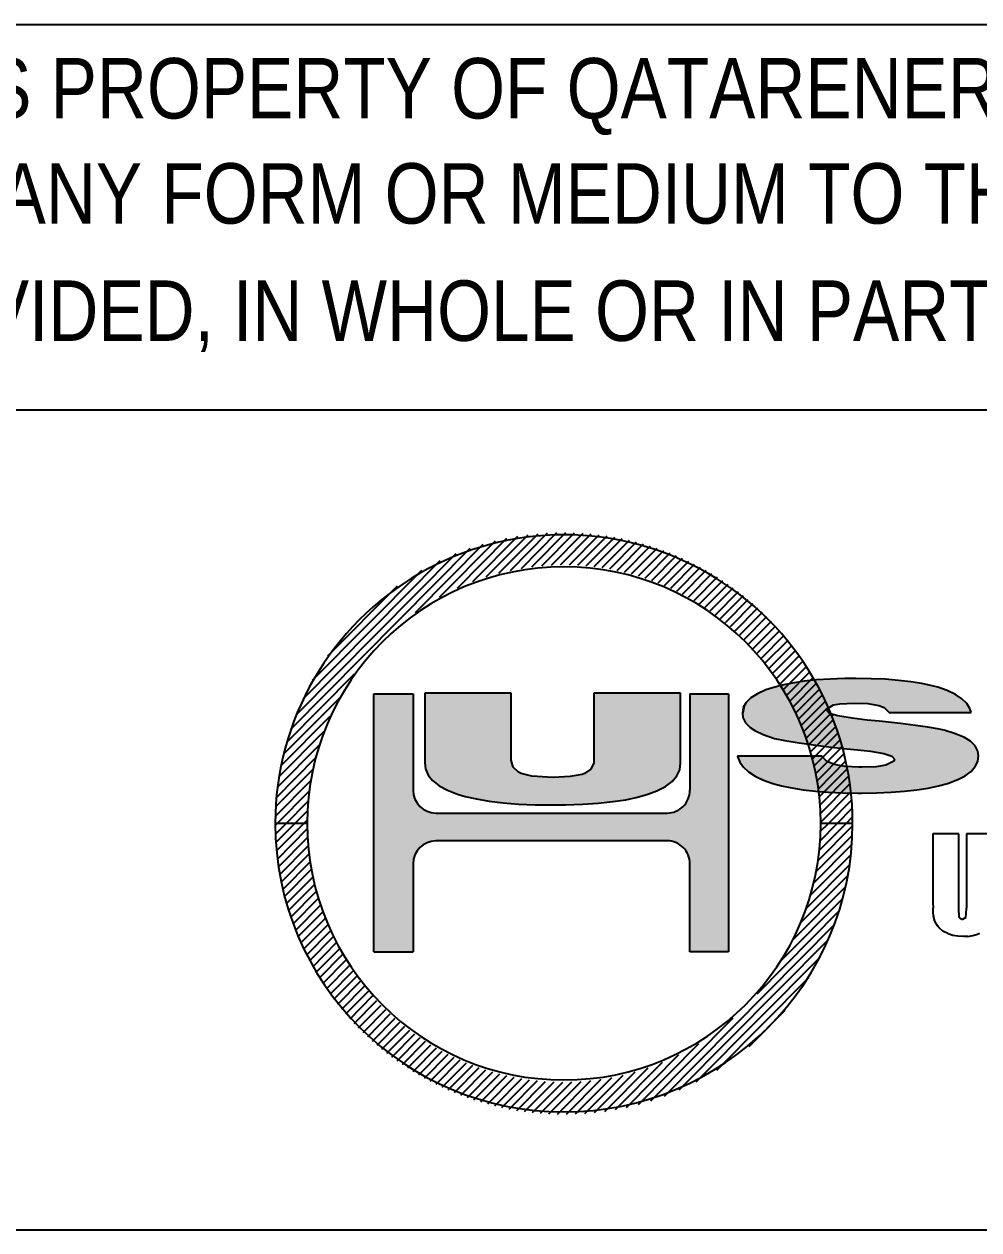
# Model space of a CAD drawing. Header units: millimetres. Extents: x -541 to 54, y -143 to 278.
# Drawn here: x -18.68 to -4.33, y -56.85 to -38.71 of the extents above; entities that cross this region are included whole.
import ezdxf

# ---------------------------------------------------------------- set-up
doc = ezdxf.new("R2010")
doc.units = ezdxf.units.MM
doc.styles.add('Arial Narrow', font='ARIALN.TTF', dxfattribs={"height": 0.2})

# ---------------------------------------------------------------- blocks, each defined once
blk = doc.blocks.new('Unknown-234527772-4032')
at = {"linetype": 'Continuous'}
for points in [[(-5.951, -48.555), (-6.181, -48.552), (-7.829, -48.914)], [(-6.181, -48.552), (-6.347, -48.553), (-7.829, -48.914)], [(-6.347, -48.553), (-6.566, -48.561), (-7.829, -48.914)], [(-5.737, -48.564), (-5.951, -48.555), (-7.829, -48.914)], [(-6.566, -48.561), (-6.769, -48.574), (-7.829, -48.914)], [(-5.537, -48.58), (-5.737, -48.564), (-7.829, -48.914)], [(-6.769, -48.574), (-6.958, -48.594), (-7.829, -48.914)], [(-5.353, -48.601), (-5.537, -48.58), (-7.829, -48.914)], [(-6.958, -48.594), (-7.13, -48.621), (-7.829, -48.914)], [(-5.185, -48.628), (-5.353, -48.601), (-7.829, -48.914)], [(-12.834, -48.785), (-13.426, -48.785), (-12.834, -50.233)], [(-12.834, -50.233), (-13.426, -48.785), (-12.833, -50.25)], [(-12.833, -50.25), (-13.426, -48.785), (-12.832, -50.267)], [(-12.832, -50.267), (-13.426, -48.785), (-12.83, -50.284)], [(-12.83, -50.284), (-13.426, -48.785), (-12.827, -50.3)], [(-12.827, -50.3), (-13.426, -48.785), (-12.823, -50.317)], [(-12.823, -50.317), (-13.426, -48.785), (-12.819, -50.333)], [(-12.819, -50.333), (-13.426, -48.785), (-12.814, -50.349)], [(-12.814, -50.349), (-13.426, -48.785), (-12.808, -50.365)], [(-13.426, -48.785), (-13.426, -52.662), (-12.808, -50.365)], [(-11.359, -48.773), (-12.661, -48.773), (-12.65, -49.911)], [(-12.661, -48.773), (-12.661, -49.823), (-12.65, -49.911)], [(-11.359, -49.782), (-11.359, -48.773), (-12.65, -49.911)], [(-8.813, -48.773), (-10.116, -48.773), (-9.041, -50.175)], [(-10.116, -48.773), (-10.116, -49.782), (-9.041, -50.175)], [(-8.813, -49.823), (-8.813, -48.773), (-9.041, -50.175)], [(-8.918, -51.01), (-8.092, -48.785), (-8.934, -51.006)], [(-8.092, -48.785), (-8.696, -50.349), (-8.934, -51.006)], [(-8.902, -51.015), (-8.092, -48.785), (-8.918, -51.01)], [(-8.886, -51.021), (-8.092, -48.785), (-8.902, -51.015)], [(-8.871, -51.028), (-8.092, -48.785), (-8.886, -51.021)], [(-8.856, -51.036), (-8.092, -48.785), (-8.871, -51.028)], [(-8.841, -51.044), (-8.092, -48.785), (-8.856, -51.036)], [(-8.827, -51.053), (-8.092, -48.785), (-8.841, -51.044)], [(-8.814, -51.063), (-8.092, -48.785), (-8.827, -51.053)], [(-8.8, -51.073), (-8.092, -48.785), (-8.814, -51.063)], [(-8.788, -51.084), (-8.092, -48.785), (-8.8, -51.073)], [(-8.776, -51.096), (-8.092, -48.785), (-8.788, -51.084)], [(-8.764, -51.108), (-8.092, -48.785), (-8.776, -51.096)], [(-8.753, -51.121), (-8.092, -48.785), (-8.764, -51.108)], [(-8.743, -51.134), (-8.092, -48.785), (-8.753, -51.121)], [(-8.733, -51.148), (-8.092, -48.785), (-8.743, -51.134)], [(-8.725, -51.162), (-8.092, -48.785), (-8.733, -51.148)], [(-8.716, -51.177), (-8.092, -48.785), (-8.725, -51.162)], [(-8.709, -51.192), (-8.092, -48.785), (-8.716, -51.177)], [(-8.702, -51.207), (-8.092, -48.785), (-8.709, -51.192)], [(-8.092, -52.662), (-8.092, -48.785), (-8.702, -51.207)], [(-8.691, -50.333), (-8.696, -50.349), (-8.092, -48.785)], [(-8.686, -50.317), (-8.691, -50.333), (-8.092, -48.785)], [(-8.683, -50.3), (-8.686, -50.317), (-8.092, -48.785)], [(-8.68, -50.284), (-8.683, -50.3), (-8.092, -48.785)], [(-8.678, -50.267), (-8.68, -50.284), (-8.092, -48.785)], [(-8.677, -50.25), (-8.678, -50.267), (-8.092, -48.785)], [(-8.676, -50.233), (-8.677, -50.25), (-8.092, -48.785)], [(-8.676, -48.785), (-8.676, -50.233), (-8.092, -48.785)], [(-7.13, -48.621), (-7.288, -48.652), (-7.829, -48.914)], [(-5.033, -48.662), (-5.185, -48.628), (-7.829, -48.914)], [(-7.288, -48.652), (-7.431, -48.691), (-7.829, -48.914)], [(-4.949, -48.684), (-5.033, -48.662), (-7.829, -48.914)], [(-4.804, -48.734), (-4.949, -48.684), (-7.829, -48.914)], [(-7.431, -48.691), (-7.532, -48.725), (-7.829, -48.914)], [(-7.532, -48.725), (-7.659, -48.782), (-7.829, -48.914)], [(-4.683, -48.791), (-4.804, -48.734), (-7.829, -48.914)], [(-7.659, -48.782), (-7.758, -48.844), (-7.829, -48.914)], [(-4.586, -48.856), (-4.683, -48.791), (-7.829, -48.914)], [(-7.872, -48.99), (-7.885, -49.073), (-7.829, -48.914)], [(-7.885, -49.073), (-7.876, -49.139), (-7.829, -48.914)], [(-7.876, -49.139), (-7.837, -49.217), (-7.829, -48.914)], [(-7.837, -49.217), (-7.767, -49.289), (-7.829, -48.914)], [(-4.512, -48.927), (-4.586, -48.856), (-7.829, -48.914)], [(-7.767, -49.289), (-7.697, -49.337), (-7.829, -48.914)], [(-7.697, -49.337), (-7.573, -49.397), (-7.829, -48.914)], [(-7.573, -49.397), (-7.417, -49.45), (-7.829, -48.914)], [(-7.417, -49.45), (-7.401, -49.455), (-7.829, -48.914)], [(-7.401, -49.455), (-7.246, -49.487), (-7.829, -48.914)], [(-7.246, -49.487), (-7.029, -49.522), (-7.829, -48.914)], [(-7.029, -49.522), (-6.919, -49.537), (-7.829, -48.914)], [(-6.919, -49.537), (-6.744, -49.56), (-7.829, -48.914)], [(-6.744, -49.56), (-6.543, -49.583), (-7.829, -48.914)], [(-6.543, -49.583), (-6.316, -49.608), (-7.829, -48.914)], [(-6.316, -49.608), (-6.148, -49.624), (-7.829, -48.914)], [(-6.148, -49.624), (-5.958, -49.646), (-7.829, -48.914)], [(-5.958, -49.646), (-5.758, -49.682), (-7.829, -48.914)], [(-5.758, -49.682), (-5.64, -49.723), (-7.829, -48.914)], [(-5.64, -49.723), (-4.647, -50.074), (-7.829, -48.914)], [(-4.647, -50.074), (-4.534, -50.015), (-7.829, -48.914)], [(-4.534, -50.015), (-4.445, -49.95), (-7.829, -48.914)], [(-4.445, -49.95), (-4.383, -49.878), (-7.829, -48.914)], [(-4.383, -49.878), (-4.345, -49.799), (-7.829, -48.914)], [(-4.345, -49.799), (-4.333, -49.714), (-7.829, -48.914)], [(-4.333, -49.714), (-4.343, -49.643), (-7.829, -48.914)], [(-4.343, -49.643), (-4.385, -49.566), (-7.829, -48.914)], [(-4.385, -49.566), (-4.457, -49.496), (-7.829, -48.914)], [(-4.457, -49.496), (-4.547, -49.442), (-7.829, -48.914)], [(-4.547, -49.442), (-4.681, -49.384), (-7.829, -48.914)], [(-4.681, -49.384), (-6.237, -49.151), (-7.829, -48.914)], [(-6.237, -49.151), (-6.448, -49.116), (-7.829, -48.914)], [(-6.448, -49.116), (-6.573, -49.077), (-7.829, -48.914)], [(-6.573, -49.077), (-6.616, -49.034), (-7.829, -48.914)], [(-6.616, -49.034), (-6.612, -49.011), (-7.829, -48.914)], [(-6.612, -49.011), (-6.514, -48.949), (-7.829, -48.914)], [(-6.514, -48.949), (-6.418, -48.932), (-7.829, -48.914)], [(-6.418, -48.932), (-6.202, -48.921), (-7.829, -48.914)], [(-6.202, -48.921), (-4.512, -48.927), (-7.829, -48.914)], [(-5.999, -48.93), (-4.512, -48.927), (-6.202, -48.921)], [(-4.463, -49.005), (-4.512, -48.927), (-5.999, -48.93)], [(-5.836, -48.957), (-4.443, -49.065), (-5.999, -48.93)], [(-4.443, -49.065), (-4.463, -49.005), (-5.999, -48.93)], [(-5.752, -48.99), (-4.443, -49.065), (-5.836, -48.957)], [(-6.082, -49.17), (-6.237, -49.151), (-4.681, -49.384)], [(-5.679, -49.065), (-4.443, -49.065), (-5.752, -48.99)], [(-6.01, -49.178), (-6.082, -49.17), (-4.681, -49.384)], [(-5.827, -49.196), (-6.01, -49.178), (-4.681, -49.384)], [(-5.776, -49.2), (-5.827, -49.196), (-4.681, -49.384)], [(-5.509, -49.229), (-5.776, -49.2), (-4.681, -49.384)], [(-5.283, -49.257), (-5.509, -49.229), (-4.681, -49.384)], [(-5.098, -49.283), (-5.283, -49.257), (-4.681, -49.384)], [(-4.952, -49.309), (-5.098, -49.283), (-4.681, -49.384)], [(-4.85, -49.331), (-4.952, -49.309), (-4.681, -49.384)], [(-11.331, -49.886), (-11.359, -49.782), (-12.65, -49.911)], [(-10.12, -49.822), (-10.162, -49.917), (-9.041, -50.175)], [(-10.116, -49.782), (-10.12, -49.822), (-9.041, -50.175)], [(-8.827, -49.924), (-8.813, -49.823), (-9.041, -50.175)], [(-6.69, -49.72), (-7.957, -49.72), (-6.613, -49.799)], [(-6.613, -49.799), (-7.957, -49.72), (-6.501, -49.848)], [(-6.501, -49.848), (-7.957, -49.72), (-6.345, -49.876)], [(-7.957, -49.72), (-7.956, -49.728), (-6.345, -49.876)], [(-7.956, -49.728), (-7.923, -49.811), (-6.345, -49.876)], [(-6.345, -49.876), (-7.923, -49.811), (-6.132, -49.887)], [(-7.923, -49.811), (-7.868, -49.888), (-6.132, -49.887)], [(-6.09, -49.887), (-7.791, -49.958), (-5.875, -49.879)], [(-7.791, -49.958), (-7.692, -50.022), (-5.875, -49.879)], [(-7.692, -50.022), (-7.57, -50.08), (-5.875, -49.879)], [(-7.57, -50.08), (-7.426, -50.13), (-5.875, -49.879)], [(-5.875, -49.879), (-7.426, -50.13), (-5.729, -49.855)], [(-7.426, -50.13), (-7.299, -50.165), (-5.729, -49.855)], [(-7.299, -50.165), (-7.142, -50.199), (-5.729, -49.855)], [(-7.142, -50.199), (-6.971, -50.227), (-5.729, -49.855)], [(-6.971, -50.227), (-6.787, -50.248), (-5.729, -49.855)], [(-6.787, -50.248), (-6.588, -50.264), (-5.729, -49.855)], [(-6.588, -50.264), (-6.375, -50.273), (-5.729, -49.855)], [(-5.729, -49.855), (-6.375, -50.273), (-5.609, -49.797)], [(-6.375, -50.273), (-6.148, -50.276), (-5.609, -49.797)], [(-6.148, -50.276), (-6.093, -50.276), (-5.609, -49.797)], [(-6.093, -50.276), (-5.862, -50.272), (-5.609, -49.797)], [(-5.862, -50.272), (-5.646, -50.262), (-5.609, -49.797)], [(-5.609, -49.797), (-5.646, -50.262), (-5.6, -49.768)], [(-5.646, -50.262), (-5.446, -50.247), (-5.6, -49.768)], [(-5.6, -49.768), (-5.092, -50.2), (-5.64, -49.723)], [(-5.092, -50.2), (-4.939, -50.168), (-5.64, -49.723)], [(-4.939, -50.168), (-4.801, -50.13), (-5.64, -49.723)], [(-4.801, -50.13), (-4.785, -50.125), (-5.64, -49.723)], [(-4.785, -50.125), (-4.647, -50.074), (-5.64, -49.723)], [(-5.446, -50.247), (-5.261, -50.227), (-5.6, -49.768)], [(-5.261, -50.227), (-5.092, -50.2), (-5.6, -49.768)], [(-11.252, -49.961), (-11.331, -49.886), (-12.65, -49.911)], [(-12.611, -50.004), (-12.542, -50.089), (-12.65, -49.911)], [(-12.542, -50.089), (-12.445, -50.165), (-12.65, -49.911)], [(-12.445, -50.165), (-12.319, -50.233), (-12.65, -49.911)], [(-12.319, -50.233), (-12.166, -50.292), (-12.65, -49.911)], [(-12.166, -50.292), (-12.053, -50.325), (-12.65, -49.911)], [(-12.053, -50.325), (-11.882, -50.365), (-12.65, -49.911)], [(-11.882, -50.365), (-11.691, -50.398), (-12.65, -49.911)], [(-11.691, -50.398), (-11.48, -50.423), (-12.65, -49.911)], [(-11.48, -50.423), (-11.249, -50.441), (-12.65, -49.911)], [(-11.249, -50.441), (-11, -50.452), (-12.65, -49.911)], [(-11, -50.452), (-10.73, -50.455), (-12.65, -49.911)], [(-10.73, -50.455), (-10.544, -50.454), (-12.65, -49.911)], [(-10.544, -50.454), (-10.288, -50.445), (-12.65, -49.911)], [(-10.288, -50.445), (-10.052, -50.429), (-12.65, -49.911)], [(-10.052, -50.429), (-9.835, -50.405), (-12.65, -49.911)], [(-9.835, -50.405), (-9.639, -50.376), (-12.65, -49.911)], [(-9.639, -50.376), (-9.461, -50.337), (-12.65, -49.911)], [(-9.461, -50.337), (-9.304, -50.293), (-12.65, -49.911)], [(-9.304, -50.293), (-9.17, -50.242), (-12.65, -49.911)], [(-9.17, -50.242), (-9.041, -50.175), (-12.65, -49.911)], [(-9.041, -50.175), (-10.816, -50.039), (-12.65, -49.911)], [(-10.816, -50.039), (-11.051, -50.022), (-12.65, -49.911)], [(-11.051, -50.022), (-11.212, -49.981), (-12.65, -49.911)], [(-11.212, -49.981), (-11.252, -49.961), (-12.65, -49.911)], [(-10.73, -50.04), (-10.816, -50.039), (-9.041, -50.175)], [(-10.475, -50.029), (-10.73, -50.04), (-9.041, -50.175)], [(-10.292, -49.994), (-10.475, -50.029), (-9.041, -50.175)], [(-10.257, -49.982), (-10.292, -49.994), (-9.041, -50.175)], [(-10.162, -49.917), (-10.257, -49.982), (-9.041, -50.175)], [(-8.871, -50.016), (-8.827, -49.924), (-9.041, -50.175)], [(-8.942, -50.1), (-8.871, -50.016), (-9.041, -50.175)], [(-6.132, -49.887), (-7.868, -49.888), (-6.09, -49.887)], [(-7.868, -49.888), (-7.791, -49.958), (-6.09, -49.887)], [(-12.808, -50.365), (-13.426, -52.662), (-12.801, -50.38)], [(-12.801, -50.38), (-13.426, -52.662), (-12.794, -50.395)], [(-12.794, -50.395), (-13.426, -52.662), (-12.785, -50.41)], [(-12.785, -50.41), (-13.426, -52.662), (-12.776, -50.424)], [(-12.776, -50.424), (-13.426, -52.662), (-12.767, -50.438)], [(-8.966, -50.999), (-8.709, -50.38), (-8.983, -50.997)], [(-8.709, -50.38), (-8.716, -50.395), (-8.983, -50.997)], [(-8.716, -50.395), (-8.725, -50.41), (-8.983, -50.997)], [(-8.725, -50.41), (-8.733, -50.424), (-8.983, -50.997)], [(-8.733, -50.424), (-8.743, -50.438), (-8.983, -50.997)], [(-8.95, -51.002), (-8.702, -50.365), (-8.966, -50.999)], [(-8.702, -50.365), (-8.709, -50.38), (-8.966, -50.999)], [(-8.934, -51.006), (-8.702, -50.365), (-8.95, -51.002)], [(-8.696, -50.349), (-8.702, -50.365), (-8.934, -51.006)], [(-12.767, -50.438), (-13.426, -52.662), (-12.756, -50.451)], [(-12.756, -50.451), (-13.426, -52.662), (-12.746, -50.464)], [(-12.746, -50.464), (-13.426, -52.662), (-12.734, -50.476)], [(-12.734, -50.476), (-13.426, -52.662), (-12.722, -50.488)], [(-12.722, -50.488), (-13.426, -52.662), (-12.709, -50.499)], [(-12.709, -50.499), (-13.426, -52.662), (-12.696, -50.509)], [(-12.696, -50.509), (-13.426, -52.662), (-12.682, -50.519)], [(-12.682, -50.519), (-13.426, -52.662), (-12.668, -50.528)], [(-12.668, -50.528), (-13.426, -52.662), (-12.654, -50.536)], [(-12.654, -50.536), (-13.426, -52.662), (-12.639, -50.543)], [(-12.639, -50.543), (-13.426, -52.662), (-12.624, -50.55)], [(-12.624, -50.55), (-13.426, -52.662), (-12.608, -50.556)], [(-12.608, -50.556), (-13.426, -52.662), (-12.592, -50.562)], [(-12.592, -50.562), (-13.426, -52.662), (-12.576, -50.566)], [(-12.576, -50.566), (-13.426, -52.662), (-12.56, -50.57)], [(-12.56, -50.57), (-13.426, -52.662), (-12.543, -50.573)], [(-13.426, -52.662), (-12.808, -51.207), (-12.543, -50.573)], [(-12.808, -51.207), (-12.801, -51.192), (-12.543, -50.573)], [(-12.543, -50.573), (-12.801, -51.192), (-12.527, -50.575)], [(-12.527, -50.575), (-12.801, -51.192), (-12.51, -50.576)], [(-12.801, -51.192), (-12.794, -51.177), (-12.51, -50.576)], [(-12.51, -50.576), (-12.794, -51.177), (-12.493, -50.576)], [(-12.794, -51.177), (-12.785, -51.162), (-12.493, -50.576)], [(-12.785, -51.162), (-12.776, -51.148), (-12.493, -50.576)], [(-12.776, -51.148), (-12.767, -51.134), (-12.493, -50.576)], [(-12.767, -51.134), (-12.756, -51.121), (-12.493, -50.576)], [(-12.756, -51.121), (-12.746, -51.108), (-12.493, -50.576)], [(-12.746, -51.108), (-12.734, -51.096), (-12.493, -50.576)], [(-12.734, -51.096), (-12.722, -51.084), (-12.493, -50.576)], [(-12.722, -51.084), (-12.709, -51.073), (-12.493, -50.576)], [(-12.709, -51.073), (-12.696, -51.063), (-12.493, -50.576)], [(-12.696, -51.063), (-12.682, -51.053), (-12.493, -50.576)], [(-12.682, -51.053), (-12.668, -51.044), (-12.493, -50.576)], [(-12.668, -51.044), (-12.654, -51.036), (-12.493, -50.576)], [(-12.654, -51.036), (-12.639, -51.028), (-12.493, -50.576)], [(-12.639, -51.028), (-12.624, -51.021), (-12.493, -50.576)], [(-12.624, -51.021), (-12.608, -51.015), (-12.493, -50.576)], [(-12.608, -51.015), (-12.592, -51.01), (-12.493, -50.576)], [(-12.592, -51.01), (-12.576, -51.006), (-12.493, -50.576)], [(-12.576, -51.006), (-12.56, -51.002), (-12.493, -50.576)], [(-12.56, -51.002), (-12.543, -50.999), (-12.493, -50.576)], [(-12.543, -50.999), (-12.527, -50.997), (-12.493, -50.576)], [(-12.527, -50.997), (-12.51, -50.996), (-12.493, -50.576)], [(-12.51, -50.996), (-12.493, -50.995), (-12.493, -50.576)], [(-12.493, -50.995), (-9.016, -50.995), (-12.493, -50.576)], [(-9.016, -50.995), (-9, -50.996), (-12.493, -50.576)], [(-9, -50.996), (-8.983, -50.997), (-12.493, -50.576)], [(-8.983, -50.997), (-9.016, -50.576), (-12.493, -50.576)], [(-9, -50.576), (-9.016, -50.576), (-8.983, -50.997)], [(-8.983, -50.575), (-9, -50.576), (-8.983, -50.997)], [(-8.743, -50.438), (-8.753, -50.451), (-8.983, -50.997)], [(-8.753, -50.451), (-8.764, -50.464), (-8.983, -50.997)], [(-8.764, -50.464), (-8.776, -50.476), (-8.983, -50.997)], [(-8.776, -50.476), (-8.788, -50.488), (-8.983, -50.997)], [(-8.788, -50.488), (-8.8, -50.499), (-8.983, -50.997)], [(-8.8, -50.499), (-8.814, -50.509), (-8.983, -50.997)], [(-8.814, -50.509), (-8.827, -50.519), (-8.983, -50.997)], [(-8.827, -50.519), (-8.841, -50.528), (-8.983, -50.997)], [(-8.841, -50.528), (-8.856, -50.536), (-8.983, -50.997)], [(-8.856, -50.536), (-8.871, -50.543), (-8.983, -50.997)], [(-8.871, -50.543), (-8.886, -50.55), (-8.983, -50.997)], [(-8.886, -50.55), (-8.902, -50.556), (-8.983, -50.997)], [(-8.902, -50.556), (-8.918, -50.562), (-8.983, -50.997)], [(-8.918, -50.562), (-8.934, -50.566), (-8.983, -50.997)], [(-8.934, -50.566), (-8.95, -50.57), (-8.983, -50.997)], [(-8.95, -50.57), (-8.966, -50.573), (-8.983, -50.997)], [(-8.966, -50.573), (-8.983, -50.575), (-8.983, -50.997)], [(-12.814, -51.223), (-12.808, -51.207), (-13.426, -52.662)], [(-12.819, -51.239), (-12.814, -51.223), (-13.426, -52.662)], [(-12.823, -51.255), (-12.819, -51.239), (-13.426, -52.662)], [(-12.827, -51.271), (-12.823, -51.255), (-13.426, -52.662)], [(-12.83, -51.288), (-12.827, -51.271), (-13.426, -52.662)], [(-12.832, -51.305), (-12.83, -51.288), (-13.426, -52.662)], [(-12.833, -51.321), (-12.832, -51.305), (-13.426, -52.662)], [(-12.834, -51.338), (-12.833, -51.321), (-13.426, -52.662)], [(-8.696, -51.223), (-8.092, -52.662), (-8.702, -51.207)], [(-8.691, -51.239), (-8.092, -52.662), (-8.696, -51.223)], [(-8.686, -51.255), (-8.092, -52.662), (-8.691, -51.239)], [(-8.683, -51.271), (-8.092, -52.662), (-8.686, -51.255)], [(-8.68, -51.288), (-8.092, -52.662), (-8.683, -51.271)], [(-8.678, -51.305), (-8.092, -52.662), (-8.68, -51.288)], [(-8.677, -51.321), (-8.092, -52.662), (-8.678, -51.305)], [(-8.676, -51.338), (-8.092, -52.662), (-8.677, -51.321)], [(-12.834, -52.662), (-12.834, -51.338), (-13.426, -52.662)], [(-8.676, -52.662), (-8.092, -52.662), (-8.676, -51.338)]]:
    blk.add_hatch(color=3, dxfattribs=at).paths.add_polyline_path(points)
at = {"color": 7, "linetype": 'Continuous'}
for p, q in [((-28.739, -38.713), (38.951, -38.707)), ((-40.196, -44.512), (38.989, -44.512)), ((-40.193, -44.512), (38.989, -44.512)), ((-40.219, -56.848), (38.989, -56.848))]:
    blk.add_line(p, q, dxfattribs=at)
at = {"color": 3, "linetype": 'Continuous'}
for p, q in [((-11.94, -47.095), (-11.263, -46.412)), ((-11.735, -47.023), (-11.107, -46.39)), ((-11.547, -46.968), (-10.957, -46.374)), ((-11.371, -46.926), (-10.813, -46.363)), ((-11.206, -46.895), (-10.673, -46.357)), ((-11.05, -46.871), (-10.539, -46.356)), ((-10.9, -46.855), (-10.408, -46.359)), ((-10.757, -46.846), (-10.281, -46.366)), ((-10.619, -46.841), (-10.157, -46.376)), ((-10.486, -46.842), (-10.036, -46.389)), ((-10.357, -46.847), (-9.919, -46.405)), ((-10.232, -46.856), (-9.804, -46.424)), ((-14.674, -49.312), (-11.976, -46.593)), ((-12.799, -47.557), (-11.781, -46.53)), ((-12.439, -47.329), (-11.598, -46.481)), ((-12.169, -47.192), (-11.426, -46.442)), ((-10.111, -46.868), (-9.692, -46.446)), ((-9.993, -46.884), (-9.582, -46.47)), ((-9.879, -46.904), (-9.475, -46.497)), ((-9.767, -46.926), (-9.37, -46.526)), ((-9.658, -46.951), (-9.267, -46.557)), ((-9.552, -46.978), (-9.167, -46.59)), ((-14.595, -49.097), (-12.189, -46.673)), ((-14.49, -48.858), (-12.427, -46.778)), ((-9.448, -47.008), (-9.068, -46.626)), ((-9.346, -47.041), (-8.971, -46.663)), ((-9.247, -47.076), (-8.877, -46.702)), ((-9.15, -47.113), (-8.783, -46.743)), ((-9.056, -47.152), (-8.692, -46.786)), ((-14.346, -48.578), (-12.705, -46.923)), ((-8.963, -47.193), (-8.603, -46.83)), ((-8.872, -47.237), (-8.515, -46.876)), ((-8.783, -47.282), (-8.429, -46.924)), ((-8.696, -47.329), (-8.344, -46.974)), ((-14.115, -48.21), (-13.069, -47.156)), ((-8.611, -47.378), (-8.261, -47.025)), ((-8.528, -47.429), (-8.18, -47.078)), ((-8.447, -47.481), (-8.1, -47.132)), ((-8.367, -47.536), (-8.022, -47.188)), ((-8.289, -47.592), (-7.945, -47.245)), ((-8.212, -47.649), (-7.87, -47.304)), ((-8.138, -47.709), (-7.796, -47.364)), ((-8.065, -47.77), (-7.724, -47.426)), ((-7.993, -47.833), (-7.653, -47.49)), ((-7.924, -47.897), (-7.583, -47.554)), ((-7.856, -47.964), (-7.516, -47.621)), ((-7.789, -48.031), (-7.449, -47.688)), ((-7.724, -48.101), (-7.384, -47.758)), ((-7.661, -48.172), (-7.32, -47.828)), ((-7.6, -48.245), (-7.258, -47.9)), ((-7.54, -48.319), (-7.198, -47.974)), ((-7.482, -48.395), (-7.139, -48.049)), ((-7.425, -48.473), (-7.081, -48.126)), ((-7.371, -48.552), (-7.025, -48.204)), ((-7.317, -48.634), (-6.97, -48.284)), ((-7.266, -48.717), (-6.917, -48.365)), ((-14.736, -49.509), (-13.718, -48.483)), ((-7.217, -48.802), (-6.866, -48.448)), ((-7.169, -48.888), (-6.816, -48.532)), ((-6.958, -48.594), (-7.13, -48.621)), ((-6.769, -48.574), (-6.958, -48.594)), ((-6.566, -48.561), (-6.769, -48.574)), ((-6.347, -48.553), (-6.566, -48.561)), ((-6.181, -48.552), (-6.347, -48.553)), ((-5.951, -48.555), (-6.181, -48.552)), ((-5.737, -48.564), (-5.951, -48.555)), ((-5.537, -48.58), (-5.737, -48.564)), ((-5.353, -48.601), (-5.537, -48.58)), ((-5.185, -48.628), (-5.353, -48.601)), ((-13.426, -52.662), (-13.426, -48.785)), ((-13.426, -48.785), (-12.834, -48.785)), ((-13.426, -48.787), (-13.424, -48.785)), ((-12.834, -48.785), (-12.834, -50.233)), ((-12.661, -48.773), (-12.661, -49.823)), ((-11.359, -48.773), (-12.661, -48.773)), ((-11.359, -49.782), (-11.359, -48.773)), ((-10.116, -48.773), (-10.116, -49.782)), ((-8.813, -48.773), (-10.116, -48.773)), ((-10.116, -48.786), (-10.104, -48.773)), ((-8.813, -49.823), (-8.813, -48.773)), ((-8.676, -48.785), (-8.676, -50.233)), ((-8.676, -48.785), (-8.092, -48.785)), ((-8.092, -48.785), (-8.092, -52.662)), ((-7.659, -48.782), (-7.758, -48.844)), ((-7.532, -48.725), (-7.659, -48.782)), ((-7.431, -48.691), (-7.532, -48.725)), ((-7.288, -48.652), (-7.431, -48.691)), ((-7.295, -48.67), (-7.274, -48.649)), ((-7.13, -48.621), (-7.288, -48.652)), ((-7.123, -48.977), (-6.767, -48.618)), ((-7.079, -49.067), (-6.721, -48.706)), ((-7.037, -49.16), (-6.676, -48.795)), ((-5.033, -48.662), (-5.185, -48.628)), ((-4.949, -48.684), (-5.033, -48.662)), ((-4.804, -48.734), (-4.949, -48.684)), ((-4.683, -48.791), (-4.804, -48.734)), ((-4.586, -48.856), (-4.683, -48.791)), ((-14.785, -49.693), (-13.944, -48.846)), ((-7.829, -48.914), (-7.872, -48.99)), ((-7.758, -48.844), (-7.829, -48.914)), ((-6.997, -49.254), (-6.632, -48.886)), ((-6.612, -49.011), (-6.514, -48.949)), ((-6.514, -48.949), (-6.418, -48.932)), ((-6.418, -48.932), (-6.202, -48.921)), ((-6.202, -48.921), (-5.999, -48.93)), ((-5.999, -48.93), (-5.836, -48.957)), ((-5.836, -48.957), (-5.752, -48.99)), ((-4.512, -48.927), (-4.586, -48.856)), ((-4.463, -49.005), (-4.512, -48.927)), ((-14.823, -49.867), (-14.08, -49.117)), ((-7.872, -48.99), (-7.885, -49.073)), ((-7.885, -49.073), (-7.876, -49.139)), ((-7.876, -49.139), (-7.837, -49.217)), ((-6.959, -49.351), (-6.591, -48.979)), ((-6.924, -49.45), (-6.551, -49.074)), ((-6.616, -49.034), (-6.612, -49.011)), ((-6.573, -49.077), (-6.616, -49.034)), ((-6.448, -49.116), (-6.573, -49.077)), ((-6.534, -49.116), (-6.514, -49.096)), ((-6.237, -49.151), (-6.448, -49.116)), ((-6.082, -49.17), (-6.237, -49.151)), ((-5.752, -48.99), (-5.679, -49.065)), ((-5.679, -49.065), (-4.443, -49.065)), ((-4.443, -49.065), (-4.463, -49.005)), ((-7.837, -49.217), (-7.767, -49.289)), ((-7.767, -49.289), (-7.697, -49.337)), ((-7.697, -49.337), (-7.573, -49.397)), ((-6.89, -49.551), (-6.513, -49.17)), ((-6.859, -49.654), (-6.477, -49.269)), ((-6.01, -49.178), (-6.082, -49.17)), ((-5.827, -49.196), (-6.01, -49.178)), ((-5.776, -49.2), (-5.827, -49.196)), ((-5.509, -49.229), (-5.776, -49.2)), ((-5.283, -49.257), (-5.509, -49.229)), ((-5.098, -49.283), (-5.283, -49.257)), ((-4.952, -49.309), (-5.098, -49.283)), ((-4.85, -49.331), (-4.952, -49.309)), ((-4.681, -49.384), (-4.85, -49.331)), ((-14.853, -50.031), (-14.176, -49.349)), ((-7.573, -49.397), (-7.417, -49.45)), ((-7.417, -49.45), (-7.401, -49.455)), ((-7.401, -49.455), (-7.246, -49.487)), ((-7.246, -49.487), (-7.029, -49.522)), ((-7.029, -49.522), (-6.919, -49.537)), ((-6.831, -49.76), (-6.443, -49.369)), ((-6.804, -49.868), (-6.411, -49.472)), ((-4.547, -49.442), (-4.681, -49.384)), ((-4.457, -49.496), (-4.547, -49.442)), ((-4.385, -49.566), (-4.457, -49.496)), ((-14.875, -50.189), (-14.247, -49.556)), ((-6.919, -49.537), (-6.744, -49.56)), ((-6.781, -49.98), (-6.381, -49.576)), ((-6.761, -50.094), (-6.354, -49.683)), ((-6.744, -49.56), (-6.543, -49.583)), ((-6.543, -49.583), (-6.316, -49.608)), ((-6.41, -49.597), (-6.383, -49.57)), ((-6.316, -49.608), (-6.148, -49.624)), ((-6.148, -49.624), (-5.958, -49.646)), ((-5.958, -49.646), (-5.758, -49.682)), ((-5.758, -49.682), (-5.64, -49.723)), ((-4.343, -49.643), (-4.385, -49.566)), ((-4.333, -49.714), (-4.343, -49.643)), ((-14.891, -50.34), (-14.302, -49.745)), ((-12.661, -49.823), (-12.65, -49.911)), ((-11.331, -49.886), (-11.359, -49.782)), ((-10.12, -49.822), (-10.162, -49.917)), ((-10.116, -49.782), (-10.12, -49.822)), ((-8.827, -49.924), (-8.813, -49.823)), ((-7.957, -49.72), (-7.956, -49.728)), ((-6.69, -49.72), (-7.957, -49.72)), ((-7.956, -49.728), (-7.923, -49.811)), ((-7.923, -49.811), (-7.868, -49.888)), ((-6.839, -49.727), (-6.833, -49.72)), ((-6.743, -50.211), (-6.328, -49.793)), ((-6.613, -49.799), (-6.69, -49.72)), ((-6.501, -49.848), (-6.613, -49.799)), ((-6.345, -49.876), (-6.501, -49.848)), ((-6.132, -49.887), (-6.345, -49.876)), ((-5.875, -49.879), (-6.09, -49.887)), ((-5.729, -49.855), (-5.875, -49.879)), ((-5.609, -49.797), (-5.729, -49.855)), ((-5.64, -49.723), (-5.6, -49.768)), ((-5.6, -49.768), (-5.609, -49.797)), ((-4.445, -49.95), (-4.383, -49.878)), ((-4.383, -49.878), (-4.345, -49.799)), ((-4.345, -49.799), (-4.333, -49.714)), ((-14.902, -50.485), (-14.343, -49.922)), ((-12.65, -49.911), (-12.611, -50.004)), ((-12.611, -50.004), (-12.542, -50.089)), ((-11.252, -49.961), (-11.331, -49.886)), ((-11.212, -49.981), (-11.252, -49.961)), ((-11.051, -50.022), (-11.212, -49.981)), ((-10.816, -50.039), (-11.051, -50.022)), ((-10.73, -50.04), (-10.816, -50.039)), ((-10.475, -50.029), (-10.73, -50.04)), ((-10.292, -49.994), (-10.475, -50.029)), ((-10.257, -49.982), (-10.292, -49.994)), ((-10.162, -49.917), (-10.257, -49.982)), ((-8.942, -50.1), (-8.871, -50.016)), ((-8.871, -50.016), (-8.827, -49.924)), ((-7.868, -49.888), (-7.791, -49.958)), ((-7.791, -49.958), (-7.692, -50.022)), ((-7.692, -50.022), (-7.57, -50.08)), ((-6.729, -50.331), (-6.305, -49.904)), ((-6.718, -50.455), (-6.285, -50.019)), ((-6.09, -49.887), (-6.132, -49.887)), ((-4.647, -50.074), (-4.534, -50.015)), ((-4.534, -50.015), (-4.445, -49.95)), ((-14.907, -50.626), (-14.375, -50.088)), ((-14.879, -50.732), (-14.397, -50.246)), ((-12.542, -50.089), (-12.445, -50.165)), ((-12.445, -50.165), (-12.319, -50.233)), ((-12.319, -50.233), (-12.166, -50.292)), ((-9.304, -50.293), (-9.17, -50.242)), ((-9.17, -50.242), (-9.041, -50.175)), ((-9.041, -50.175), (-8.942, -50.1)), ((-7.57, -50.08), (-7.426, -50.13)), ((-7.426, -50.13), (-7.299, -50.165)), ((-7.299, -50.165), (-7.142, -50.199)), ((-7.142, -50.199), (-6.971, -50.227)), ((-6.971, -50.227), (-6.787, -50.248)), ((-6.787, -50.248), (-6.588, -50.264)), ((-6.758, -50.251), (-6.74, -50.233)), ((-6.711, -50.583), (-6.268, -50.136)), ((-5.646, -50.262), (-5.446, -50.247)), ((-5.446, -50.247), (-5.261, -50.227)), ((-5.261, -50.227), (-5.092, -50.2)), ((-5.092, -50.2), (-4.939, -50.168)), ((-4.939, -50.168), (-4.801, -50.13)), ((-4.801, -50.13), (-4.785, -50.125)), ((-4.785, -50.125), (-4.647, -50.074)), ((-14.746, -50.732), (-14.413, -50.397)), ((-12.166, -50.292), (-12.053, -50.325)), ((-12.053, -50.325), (-11.882, -50.365)), ((-11.882, -50.365), (-11.691, -50.398)), ((-11.691, -50.398), (-11.48, -50.423)), ((-11.48, -50.423), (-11.249, -50.441)), ((-10.288, -50.445), (-10.052, -50.429)), ((-10.052, -50.429), (-9.835, -50.405)), ((-9.835, -50.405), (-9.639, -50.376)), ((-9.639, -50.376), (-9.461, -50.337)), ((-9.461, -50.337), (-9.304, -50.293)), ((-6.708, -50.715), (-6.253, -50.256)), ((-6.592, -50.732), (-6.241, -50.379)), ((-6.588, -50.264), (-6.375, -50.273)), ((-6.375, -50.273), (-6.148, -50.276)), ((-6.148, -50.276), (-6.093, -50.276)), ((-6.093, -50.276), (-5.862, -50.272)), ((-5.862, -50.272), (-5.646, -50.262)), ((-14.612, -50.732), (-14.423, -50.542)), ((-12.493, -50.576), (-9.016, -50.576)), ((-11.249, -50.441), (-11, -50.452)), ((-11, -50.452), (-10.73, -50.455)), ((-10.73, -50.455), (-10.544, -50.454)), ((-10.544, -50.454), (-10.288, -50.445)), ((-6.458, -50.732), (-6.233, -50.505)), ((-14.428, -50.732), (-14.909, -50.732)), ((-14.909, -50.762), (-14.879, -50.732)), ((-14.906, -50.893), (-14.746, -50.732)), ((-14.899, -51.022), (-14.612, -50.732)), ((-14.889, -51.146), (-14.478, -50.732)), ((-14.478, -50.732), (-14.427, -50.681)), ((-6.749, -51.295), (-6.227, -50.769)), ((-6.73, -51.14), (-6.324, -50.732)), ((-6.717, -50.993), (-6.458, -50.732)), ((-6.71, -50.851), (-6.592, -50.732)), ((-6.227, -50.732), (-6.708, -50.732)), ((-6.324, -50.732), (-6.228, -50.635)), ((-14.876, -51.268), (-14.427, -50.815)), ((-14.86, -51.386), (-14.422, -50.945)), ((-6.776, -51.456), (-6.231, -50.907)), ((-4.63, -50.889), (-5.021, -50.889)), ((-5.021, -50.889), (-5.021, -51.786)), ((-4.63, -52.026), (-4.63, -50.889)), ((-4.127, -50.889), (-4.517, -50.889)), ((-4.517, -50.889), (-4.517, -52.006)), ((-14.841, -51.502), (-14.413, -51.071)), ((-9.016, -50.995), (-12.493, -50.995)), ((-6.812, -51.628), (-6.239, -51.05)), ((-14.819, -51.615), (-14.401, -51.193)), ((-14.795, -51.725), (-14.385, -51.311)), ((-6.859, -51.81), (-6.252, -51.198)), ((-14.769, -51.834), (-14.366, -51.427)), ((-12.834, -51.338), (-12.834, -52.662)), ((-8.676, -52.662), (-8.676, -51.338)), ((-7.004, -52.225), (-6.297, -51.513)), ((-6.922, -52.008), (-6.271, -51.352)), ((-14.74, -51.939), (-14.344, -51.54)), ((-14.709, -52.043), (-14.319, -51.649)), ((-7.117, -52.474), (-6.331, -51.681)), ((-14.676, -52.144), (-14.291, -51.756)), ((-14.641, -52.244), (-14.262, -51.861)), ((-7.285, -52.779), (-6.374, -51.86)), ((-5.021, -51.786), (-5.021, -51.811)), ((-5.021, -51.811), (-5.02, -51.919)), ((-14.604, -52.341), (-14.229, -51.963)), ((-7.664, -53.296), (-6.429, -52.05)), ((-5.02, -51.919), (-5.018, -52.006)), ((-5.015, -52.074), (-5.018, -52.006)), ((-4.626, -52.121), (-4.63, -52.026)), ((-4.519, -52.09), (-4.517, -52.006)), ((-14.566, -52.437), (-14.195, -52.063)), ((-14.525, -52.531), (-14.158, -52.161)), ((-5.011, -52.122), (-5.015, -52.074)), ((-5.011, -52.122), (-5.01, -52.129)), ((-4.99, -52.204), (-5.01, -52.129)), ((-4.951, -52.274), (-4.99, -52.204)), ((-4.619, -52.152), (-4.626, -52.121)), ((-4.619, -52.152), (-4.577, -52.18)), ((-4.528, -52.149), (-4.577, -52.18)), ((-4.577, -52.18), (-4.577, -52.18)), ((-4.528, -52.149), (-4.519, -52.09)), ((-14.483, -52.623), (-14.119, -52.256)), ((-14.438, -52.713), (-14.078, -52.35)), ((-9.057, -54.834), (-6.499, -52.255)), ((-4.929, -52.302), (-4.951, -52.274)), ((-4.872, -52.351), (-4.929, -52.302)), ((-4.797, -52.391), (-4.872, -52.351)), ((-4.797, -52.391), (-4.791, -52.394)), ((-4.72, -52.418), (-4.791, -52.394)), ((-4.644, -52.431), (-4.72, -52.418)), ((-4.495, -52.433), (-4.418, -52.421)), ((-4.418, -52.421), (-4.348, -52.398)), ((-4.348, -52.398), (-4.322, -52.386)), ((-14.393, -52.802), (-14.035, -52.441)), ((-14.345, -52.888), (-13.99, -52.531)), ((-8.833, -54.743), (-6.589, -52.481)), ((-4.559, -52.436), (-4.644, -52.431)), ((-4.495, -52.433), (-4.559, -52.436)), ((-14.296, -52.974), (-13.944, -52.619)), ((-14.245, -53.057), (-13.895, -52.704)), ((-13.426, -52.662), (-12.834, -52.662)), ((-8.092, -52.662), (-8.676, -52.662)), ((-8.578, -54.621), (-6.71, -52.738)), ((-14.193, -53.139), (-13.845, -52.788)), ((-14.139, -53.22), (-13.792, -52.87)), ((-14.084, -53.299), (-13.739, -52.951)), ((-14.027, -53.376), (-13.683, -53.03)), ((-13.968, -53.452), (-13.626, -53.107)), ((-8.268, -54.443), (-6.886, -53.05)), ((-13.908, -53.526), (-13.567, -53.182)), ((-13.847, -53.599), (-13.506, -53.255)), ((-13.784, -53.671), (-13.444, -53.327)), ((-13.72, -53.741), (-13.38, -53.398)), ((-13.654, -53.809), (-13.314, -53.466)), ((-13.587, -53.876), (-13.247, -53.533)), ((-13.518, -53.942), (-13.178, -53.599)), ((-13.448, -54.006), (-13.107, -53.662)), ((-9.261, -54.905), (-8.025, -53.659)), ((-7.781, -54.087), (-7.24, -53.542)), ((-13.377, -54.068), (-13.035, -53.724)), ((-13.304, -54.129), (-12.961, -53.785)), ((-13.229, -54.189), (-12.886, -53.843)), ((-13.153, -54.247), (-12.809, -53.9)), ((-13.076, -54.304), (-12.73, -53.955)), ((-12.997, -54.359), (-12.649, -54.009)), ((-9.449, -54.96), (-8.538, -54.041)), ((-12.916, -54.412), (-12.567, -54.061)), ((-12.834, -54.464), (-12.483, -54.11)), ((-12.75, -54.515), (-12.397, -54.158)), ((-12.665, -54.563), (-12.309, -54.205)), ((-9.626, -55.004), (-8.84, -54.211)), ((-12.578, -54.611), (-12.219, -54.249)), ((-12.489, -54.656), (-12.127, -54.291)), ((-12.399, -54.7), (-12.034, -54.332)), ((-12.307, -54.742), (-11.938, -54.37)), ((-12.213, -54.782), (-11.84, -54.406)), ((-9.953, -55.064), (-9.302, -54.408)), ((-9.793, -55.038), (-9.086, -54.325)), ((-12.117, -54.82), (-11.74, -54.439)), ((-12.019, -54.856), (-11.637, -54.471)), ((-11.92, -54.89), (-11.532, -54.5)), ((-11.818, -54.923), (-11.425, -54.526)), ((-11.714, -54.953), (-11.314, -54.55)), ((-11.608, -54.98), (-11.201, -54.57)), ((-11.5, -55.006), (-11.085, -54.588)), ((-10.664, -55.107), (-10.163, -54.602)), ((-10.531, -55.108), (-10.01, -54.582)), ((-10.394, -55.104), (-9.849, -54.555)), ((-10.253, -55.096), (-9.679, -54.519)), ((-10.106, -55.083), (-9.498, -54.471)), ((-11.389, -55.029), (-10.966, -54.602)), ((-11.275, -55.049), (-10.843, -54.613)), ((-11.159, -55.067), (-10.716, -54.62)), ((-11.04, -55.082), (-10.585, -54.623)), ((-10.918, -55.094), (-10.45, -54.621)), ((-10.793, -55.102), (-10.309, -54.614))]:
    blk.add_line(p, q, dxfattribs=at)
for centre, radius, start, end in [((-10.568, -50.732), 4.341, 359.9998, 180.0002), ((-10.568, -50.732), 3.86, 0, 180), ((-12.492, -50.235), 0.342, 179.7686, 269.7686), ((-9.018, -50.235), 0.342, 270.2314, 0.2314), ((-10.568, -50.732), 4.341, 180, 0), ((-10.568, -50.732), 3.86, 180, 360), ((-12.492, -51.337), 0.342, 90.2314, 180.2314), ((-9.018, -51.337), 0.342, 359.7686, 89.7686)]:
    blk.add_arc(centre, radius, start, end, dxfattribs=at)
at = {"color": 7, "linetype": 'Continuous', "style": 'Arial Narrow'}
for s, height, p in [('THIS DOCUMENT IS PROPERTY OF QATARENERGY LNG.THIS DRAWING OR MATERIAL DESCRIBED THEREON MAY NOT BE COPIED', 0.909632, (-28.529, -40.127)), ('OR DISCLOSED IN ANY FORM OR MEDIUM TO THIRD PARTIES, OR USED FOR OTHER THAN THE PURPOSE FOR WHICH', 0.90963, (-28.546, -41.709)), ('IT HAS BEEN PROVIDED, IN WHOLE OR IN PART IN ANY MANNER EXCEPT AS EXPRESSLY PERMITTED BY QATARENERGY LNG.', 0.909632, (-28.336, -43.473))]:
    blk.add_text(s, height=height, dxfattribs=at).set_placement(p)

msp = doc.modelspace()

# ---------------------------------------------------------------- block references
msp.add_blockref('Unknown-234527772-4032', (0, 0))

doc.saveas('drawing.dxf')
